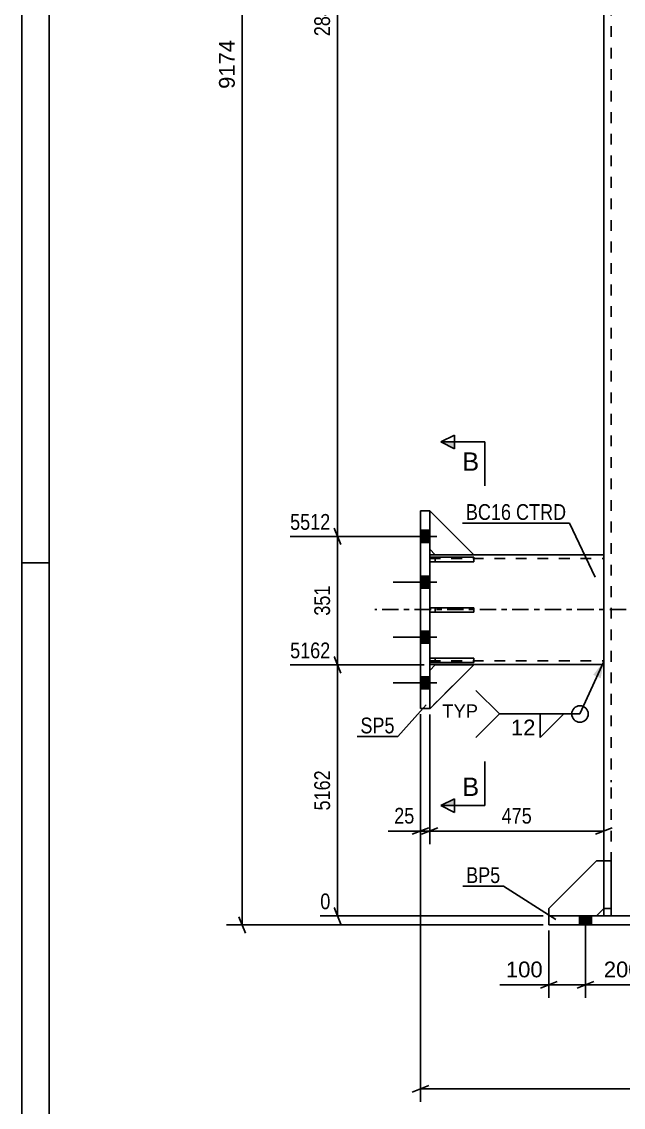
# Model space of a CAD drawing. Header units: millimetres. Extents: x 0 to 841, y 0 to 594.
# Drawn here: x 0 to 109.4, y 199 to 396.5 of the extents above; entities that cross this region are included whole.
import ezdxf

# ---------------------------------------------------------------- set-up
doc = ezdxf.new("R2010")
doc.units = ezdxf.units.MM
doc.linetypes.add('DXK_LINE_DOT2', pattern=[3.9198, 1.9599, -1.9599])
doc.linetypes.add('DXK_LINE_DOT3', pattern=[5.9187, 2.979, -0.9799, 0.9799, -0.9799])
doc.styles.add('Arial', font='ARIAL.TTF', dxfattribs={"height": 0.2})
doc.styles.add('Arial Narrow', font='ARIALN.TTF', dxfattribs={"height": 0.2})

# ---------------------------------------------------------------- blocks, each defined once
blk = doc.blocks.new('Unknown-284859361-1134')
at = {"color": 5, "linetype": 'Continuous'}
for p, q in [((0, 594), (0, 0)), ((5, 589), (5, 5)), ((5, 298), (0, 298))]:
    blk.add_line(p, q, dxfattribs=at)
blk = doc.blocks.new('Part-284859361-2893 - 2891')
at = {"color": 2, "linetype": 'Continuous'}
for p, q in [((74.21, 299.03), (82.21, 299.03)), ((74.21, 299.03), (74.21, 298.23)), ((82.21, 299.03), (82.21, 298.23)), ((74.21, 298.23), (82.21, 298.23))]:
    blk.add_line(p, q, dxfattribs=at)
at = {"color": 7, "linetype": 'DXK_LINE_DOT2'}
blk.add_line((75.21, 298.23), (75.21, 299.03), dxfattribs=at)
blk = doc.blocks.new('Part-284859361-3013 - 2891')
at = {"color": 2, "linetype": 'Continuous'}
for p, q in [((74.21, 307.51), (82.21, 299.51)), ((74.21, 300.51), (75.21, 299.51)), ((75.21, 299.51), (82.21, 299.51))]:
    blk.add_line(p, q, dxfattribs=at)
at = {"color": 7, "linetype": 'DXK_LINE_DOT2'}
blk.add_line((74.21, 307.51), (74.21, 300.51), dxfattribs=at)
blk = doc.blocks.new('Part-284859361-2894 - 2891')
at = {"color": 7, "linetype": 'DXK_LINE_DOT2'}
for p, q in [((82.21, 299.03), (74.21, 299.03)), ((74.21, 299.03), (74.21, 298.23)), ((75.21, 299.03), (75.21, 298.23)), ((82.21, 298.23), (82.21, 299.03)), ((74.21, 298.23), (82.21, 298.23))]:
    blk.add_line(p, q, dxfattribs=at)
blk = doc.blocks.new('Part-284859361-2936 - 2891')
at = {"color": 2, "linetype": 'Continuous'}
for p, q in [((74.21, 299.51), (75.21, 299.51)), ((82.21, 299.51), (105.88, 299.51)), ((105.88, 298.17), (105.88, 299.51)), ((105.88, 298.17), (105.88, 279.51)), ((105.88, 279.51), (74.21, 279.51))]:
    blk.add_line(p, q, dxfattribs=at)
at = {"color": 7, "linetype": 'DXK_LINE_DOT2'}
for p, q in [((74.21, 279.51), (74.21, 299.51)), ((74.21, 298.84), (105.88, 298.84)), ((75.21, 299.51), (82.21, 299.51)), ((105.88, 299.41), (105.88, 298.17)), ((74.21, 280.17), (105.88, 280.17)), ((105.88, 280.17), (105.88, 280.22))]:
    blk.add_line(p, q, dxfattribs=at)
at = {"color": 7, "linetype": 'DXK_LINE_DOT3'}
blk.add_line((115.88, 289.51), (64.21, 289.51), dxfattribs=at)
blk = doc.blocks.new('Part-284859361-2980 - 2891')
at = {"color": 7, "linetype": 'DXK_LINE_DOT2'}
for p, q in [((105.88, 233.8), (105.88, 243.8)), ((105.88, 243.8), (107.21, 243.8)), ((107.21, 243.8), (107.21, 233.8)), ((105.88, 235.13), (107.21, 235.13)), ((107.21, 233.8), (105.88, 233.8))]:
    blk.add_line(p, q, dxfattribs=at)
blk = doc.blocks.new('Part-284859361-2988 - 2891')
at = {"color": 2, "linetype": 'Continuous'}
for p, q in [((72.54, 307.51), (72.54, 271.51)), ((74.21, 307.51), (72.54, 307.51)), ((74.21, 271.51), (74.21, 307.51)), ((72.54, 271.51), (74.21, 271.51))]:
    blk.add_line(p, q, dxfattribs=at)
blk = doc.blocks.new('Part-284859361-3004 - 2891')
at = {"color": 2, "linetype": 'Continuous'}
for p, q in [((74.21, 289.86), (82.21, 289.86)), ((74.21, 289.86), (74.21, 289.06)), ((74.21, 289.06), (82.21, 289.06)), ((82.21, 289.86), (82.21, 289.06))]:
    blk.add_line(p, q, dxfattribs=at)
at = {"color": 7, "linetype": 'DXK_LINE_DOT2'}
blk.add_line((75.21, 289.06), (75.21, 289.86), dxfattribs=at)
blk = doc.blocks.new('Part-284859361-3006 - 2891')
at = {"color": 2, "linetype": 'Continuous'}
for p, q in [((74.21, 280.7), (82.21, 280.7)), ((74.21, 280.7), (74.21, 279.9)), ((82.21, 280.7), (82.21, 279.9)), ((74.21, 279.9), (82.21, 279.9))]:
    blk.add_line(p, q, dxfattribs=at)
at = {"color": 7, "linetype": 'DXK_LINE_DOT2'}
blk.add_line((75.21, 279.9), (75.21, 280.7), dxfattribs=at)
blk = doc.blocks.new('Part-284859361-3007 - 2891')
at = {"color": 7, "linetype": 'DXK_LINE_DOT2'}
for p, q in [((82.21, 289.86), (74.21, 289.86)), ((74.21, 289.86), (74.21, 289.06)), ((74.21, 289.06), (82.21, 289.06)), ((75.21, 289.06), (75.21, 289.86)), ((82.21, 289.06), (82.21, 289.86))]:
    blk.add_line(p, q, dxfattribs=at)
blk = doc.blocks.new('Part-284859361-3009 - 2891')
at = {"color": 7, "linetype": 'DXK_LINE_DOT2'}
for p, q in [((82.21, 280.7), (74.21, 280.7)), ((74.21, 280.7), (74.21, 279.9)), ((75.21, 280.7), (75.21, 279.9)), ((82.21, 279.9), (82.21, 280.7)), ((74.21, 279.9), (82.21, 279.9))]:
    blk.add_line(p, q, dxfattribs=at)
blk = doc.blocks.new('Part-284859361-3010 - 2891')
at = {"color": 7, "linetype": 'DXK_LINE_DOT2'}
for p, q in [((75.21, 279.46), (74.21, 278.46)), ((74.21, 271.46), (82.21, 279.46)), ((82.21, 279.46), (75.21, 279.46)), ((74.21, 278.46), (74.21, 271.46))]:
    blk.add_line(p, q, dxfattribs=at)
blk = doc.blocks.new('Part-284859361-3011 - 2891')
at = {"color": 2, "linetype": 'Continuous'}
for p, q in [((75.21, 279.46), (74.21, 278.46)), ((74.21, 271.46), (82.21, 279.46)), ((82.21, 279.46), (75.21, 279.46)), ((74.21, 271.51), (74.21, 271.46))]:
    blk.add_line(p, q, dxfattribs=at)
at = {"color": 7, "linetype": 'DXK_LINE_DOT2'}
blk.add_line((74.21, 271.46), (74.21, 278.46), dxfattribs=at)
blk = doc.blocks.new('Part-284859361-3012 - 2891')
at = {"color": 7, "linetype": 'DXK_LINE_DOT2'}
for p, q in [((74.21, 300.51), (74.21, 307.51)), ((74.21, 307.51), (82.21, 299.51)), ((75.21, 299.51), (74.21, 300.51)), ((82.21, 299.51), (75.21, 299.51))]:
    blk.add_line(p, q, dxfattribs=at)
blk = doc.blocks.new('Part-284859361-3035 - 2891')
at = {"color": 2, "linetype": 'Continuous'}
for p, q in [((105.88, 243.8), (105.88, 233.8)), ((105.88, 243.8), (107.21, 243.8)), ((107.21, 243.8), (107.21, 233.8)), ((105.88, 235.13), (107.21, 235.13)), ((105.88, 233.8), (107.21, 233.8))]:
    blk.add_line(p, q, dxfattribs=at)
blk = doc.blocks.new('Part-284859361-3038 - 2891')
at = {"color": 7, "linetype": 'DXK_LINE_DOT2'}
for p, q in [((104.54, 243.8), (95.88, 235.13)), ((105.88, 243.8), (104.54, 243.8)), ((105.88, 235.13), (105.88, 243.8)), ((95.88, 235.13), (95.88, 233.8)), ((104.54, 233.8), (105.88, 235.13)), ((95.88, 233.8), (104.54, 233.8))]:
    blk.add_line(p, q, dxfattribs=at)
blk = doc.blocks.new('Bolt-284859361-3050 - 2891')
at = {"linetype": 'Continuous'}
for points in [[(103.65, 233.8), (101.45, 233.8), (101.45, 232.13), (103.65, 232.13)], [(103.65, 233.8), (101.45, 233.8), (101.45, 232.13), (103.65, 232.13)], [(103.65, 233.8), (101.45, 233.8), (101.45, 232.13), (103.65, 232.13)], [(103.65, 233.8), (101.45, 233.8), (101.45, 232.13), (103.65, 232.13)], [(116.98, 233.8), (114.78, 233.8), (114.78, 232.13), (116.98, 232.13)], [(116.98, 233.8), (114.78, 233.8), (114.78, 232.13), (116.98, 232.13)], [(130.31, 233.8), (128.11, 233.8), (128.11, 232.13), (130.31, 232.13)], [(130.31, 233.8), (128.11, 233.8), (128.11, 232.13), (130.31, 232.13)], [(143.65, 233.8), (141.45, 233.8), (141.45, 232.13), (143.65, 232.13)], [(143.65, 233.8), (141.45, 233.8), (141.45, 232.13), (143.65, 232.13)], [(143.65, 233.8), (141.45, 233.8), (141.45, 232.13), (143.65, 232.13)], [(143.65, 233.8), (141.45, 233.8), (141.45, 232.13), (143.65, 232.13)]]:
    blk.add_hatch(color=1, dxfattribs=at).paths.add_polyline_path(points)
at = {"color": 1, "linetype": 'Continuous'}
for p, q in [((101.45, 232.13), (101.45, 233.8)), ((101.45, 232.13), (101.45, 233.8)), ((101.45, 232.13), (101.45, 233.8)), ((101.45, 232.13), (101.45, 233.8)), ((102.55, 230.86), (102.55, 233.8)), ((102.55, 230.86), (102.55, 233.8)), ((102.55, 230.86), (102.55, 233.8)), ((102.55, 230.86), (102.55, 233.8)), ((103.65, 232.13), (103.65, 233.8)), ((103.65, 232.13), (103.65, 233.8)), ((103.65, 232.13), (103.65, 233.8)), ((103.65, 232.13), (103.65, 233.8)), ((114.78, 232.13), (114.78, 233.8)), ((114.78, 232.13), (114.78, 233.8)), ((115.88, 230.86), (115.88, 233.8)), ((115.88, 230.86), (115.88, 233.8)), ((116.98, 232.13), (116.98, 233.8)), ((116.98, 232.13), (116.98, 233.8)), ((128.11, 232.13), (128.11, 233.8)), ((128.11, 232.13), (128.11, 233.8)), ((129.21, 230.86), (129.21, 233.8)), ((129.21, 230.86), (129.21, 233.8)), ((130.31, 232.13), (130.31, 233.8)), ((130.31, 232.13), (130.31, 233.8)), ((141.45, 232.13), (141.45, 233.8)), ((141.45, 232.13), (141.45, 233.8)), ((141.45, 232.13), (141.45, 233.8)), ((141.45, 232.13), (141.45, 233.8)), ((142.55, 230.86), (142.55, 233.8)), ((142.55, 230.86), (142.55, 233.8)), ((142.55, 230.86), (142.55, 233.8)), ((142.55, 230.86), (142.55, 233.8)), ((143.65, 232.13), (143.65, 233.8)), ((143.65, 232.13), (143.65, 233.8)), ((143.65, 232.13), (143.65, 233.8)), ((143.65, 232.13), (143.65, 233.8))]:
    blk.add_line(p, q, dxfattribs=at)
blk = doc.blocks.new('Bolt-284859361-3056 - 2891')
at = {"linetype": 'Continuous'}
for points in [[(72.54, 303.94), (72.54, 301.74), (74.21, 301.74), (74.21, 303.94)], [(72.54, 303.94), (72.54, 301.74), (74.21, 301.74), (74.21, 303.94)], [(72.54, 303.94), (72.54, 301.74), (74.21, 301.74), (74.21, 303.94)], [(72.54, 295.61), (72.54, 293.41), (74.21, 293.41), (74.21, 295.61)], [(72.54, 295.61), (72.54, 293.41), (74.21, 293.41), (74.21, 295.61)], [(72.54, 285.61), (72.54, 283.41), (74.21, 283.41), (74.21, 285.61)], [(72.54, 285.61), (72.54, 283.41), (74.21, 283.41), (74.21, 285.61)], [(72.54, 277.27), (72.54, 275.07), (74.21, 275.07), (74.21, 277.27)], [(72.54, 277.27), (72.54, 275.07), (74.21, 275.07), (74.21, 277.27)], [(72.54, 277.27), (72.54, 275.07), (74.21, 275.07), (74.21, 277.27)]]:
    blk.add_hatch(color=1, dxfattribs=at).paths.add_polyline_path(points)
at = {"color": 1, "linetype": 'Continuous'}
for p, q in [((75.48, 302.84), (67.54, 302.84)), ((75.48, 302.84), (67.54, 302.84)), ((75.48, 302.84), (67.54, 302.84)), ((74.21, 303.94), (72.54, 303.94)), ((74.21, 303.94), (72.54, 303.94)), ((74.21, 303.94), (72.54, 303.94)), ((74.21, 301.74), (72.54, 301.74)), ((74.21, 301.74), (72.54, 301.74)), ((74.21, 301.74), (72.54, 301.74)), ((75.48, 294.51), (67.54, 294.51)), ((75.48, 294.51), (67.54, 294.51)), ((74.21, 295.61), (72.54, 295.61)), ((74.21, 295.61), (72.54, 295.61)), ((74.21, 293.41), (72.54, 293.41)), ((74.21, 293.41), (72.54, 293.41)), ((75.48, 284.51), (67.54, 284.51)), ((75.48, 284.51), (67.54, 284.51)), ((74.21, 285.61), (72.54, 285.61)), ((74.21, 285.61), (72.54, 285.61)), ((74.21, 283.41), (72.54, 283.41)), ((74.21, 283.41), (72.54, 283.41)), ((74.21, 277.27), (72.54, 277.27)), ((74.21, 277.27), (72.54, 277.27)), ((74.21, 277.27), (72.54, 277.27)), ((75.48, 276.17), (67.54, 276.17)), ((75.48, 276.17), (67.54, 276.17)), ((75.48, 276.17), (67.54, 276.17)), ((74.21, 275.07), (72.54, 275.07)), ((74.21, 275.07), (72.54, 275.07)), ((74.21, 275.07), (72.54, 275.07))]:
    blk.add_line(p, q, dxfattribs=at)
blk = doc.blocks.new('Part-284859361-3061 - 2891')
at = {"color": 2, "linetype": 'Continuous'}
for p, q in [((105.88, 258.13), (105.88, 517.19)), ((105.88, 243.8), (105.88, 257.13))]:
    blk.add_line(p, q, dxfattribs=at)
at = {"color": 7, "linetype": 'DXK_LINE_DOT2'}
for p, q in [((107.21, 517.19), (107.21, 258.13)), ((107.21, 257.13), (107.21, 233.8)), ((105.88, 243.8), (105.88, 233.8)), ((139.21, 233.8), (105.88, 233.8))]:
    blk.add_line(p, q, dxfattribs=at)
blk = doc.blocks.new('Part-284859361-3066 - 2891')
at = {"color": 2, "linetype": 'Continuous'}
for p, q in [((95.88, 232.13), (95.88, 233.8)), ((95.88, 233.8), (149.21, 233.8)), ((149.21, 233.8), (149.21, 232.13)), ((149.21, 232.13), (95.88, 232.13))]:
    blk.add_line(p, q, dxfattribs=at)
blk = doc.blocks.new('Part-284859361-3067 - 2891')
at = {"color": 2, "linetype": 'Continuous'}
for p, q in [((104.54, 243.8), (95.88, 235.13)), ((105.88, 243.8), (104.54, 243.8)), ((95.88, 235.13), (95.88, 233.8)), ((104.54, 233.8), (105.88, 235.13)), ((95.88, 233.8), (95.88, 233.8))]:
    blk.add_line(p, q, dxfattribs=at)
at = {"color": 7, "linetype": 'DXK_LINE_DOT2'}
for p, q in [((105.88, 243.8), (105.88, 235.13)), ((95.88, 233.8), (104.54, 233.8))]:
    blk.add_line(p, q, dxfattribs=at)
blk = doc.blocks.new('StraightDimension-284859361-5723 - 2891')
at = {"color": 7, "linetype": 'Continuous'}
for p, q in [((58.03, 301.34), (56.83, 304.34)), ((69.53, 302.84), (48.82, 302.84)), ((57.43, 279.46), (57.43, 302.84)), ((56.83, 280.96), (58.03, 277.96)), ((73.21, 279.46), (48.82, 279.46))]:
    blk.add_line(p, q, dxfattribs=at)
at = {"color": 0, "linetype": 'Continuous'}
blk.add_wipeout([(56.73, 303.44), (56.73, 307.64), (48.22, 307.64), (48.22, 303.44)], dxfattribs=at)
at = {"color": 0}
blk.add_wipeout([(56.68, 294.49), (52.48, 294.49), (52.48, 287.81), (56.68, 287.81)], dxfattribs=at)
at = {"color": 3, "linetype": 'Continuous', "style": 'Arial Narrow'}
blk.add_text('5512', height=2.863, dxfattribs=at).set_placement((48.82, 304.04))
at = {"color": 3, "style": 'Arial Narrow'}
blk.add_text('351', height=2.863, rotation=90.0002, dxfattribs=at).set_placement((56.08, 288.41))
blk = doc.blocks.new('StraightDimension-284859361-5722 - 2891')
at = {"color": 7, "linetype": 'Continuous'}
for p, q in [((73.21, 492.17), (48.82, 492.17)), ((58.03, 490.67), (56.83, 493.67)), ((57.43, 302.84), (57.43, 492.17)), ((56.83, 304.34), (58.03, 301.34)), ((69.53, 302.84), (48.82, 302.84))]:
    blk.add_line(p, q, dxfattribs=at)
at = {"color": 0, "linetype": 'Continuous'}
blk.add_wipeout([(56.73, 492.77), (56.73, 496.97), (48.22, 496.97), (48.22, 492.77)], dxfattribs=at)
at = {"color": 0}
blk.add_wipeout([(56.68, 401.76), (52.48, 401.76), (52.48, 393.25), (56.68, 393.25)], dxfattribs=at)
at = {"color": 3, "linetype": 'Continuous', "style": 'Arial Narrow'}
blk.add_text('8352', height=2.863, dxfattribs=at).set_placement((48.82, 493.37))
at = {"color": 3, "style": 'Arial Narrow'}
blk.add_text('2840', height=2.863, rotation=90.0002, dxfattribs=at).set_placement((56.08, 393.85))
blk = doc.blocks.new('StraightDimension-284859361-3210 - 2891')
at = {"color": 7, "linetype": 'Continuous'}
for p, q in [((72.54, 270.51), (72.54, 199.93)), ((172.54, 270.51), (172.54, 199.93)), ((74.04, 202.93), (71.04, 201.73)), ((72.54, 202.33), (172.54, 202.33)), ((171.04, 201.73), (174.04, 202.93))]:
    blk.add_line(p, q, dxfattribs=at)
at = {"color": 0}
blk.add_wipeout([(127.59, 203.08), (127.59, 207.28), (117.5, 207.28), (117.5, 203.08)], dxfattribs=at)
at = {"color": 3, "style": 'Arial'}
blk.add_text('1500', height=2.865, dxfattribs=at).set_placement((118.1, 203.68))
blk = doc.blocks.new('StraightDimension-284859361-3349 - 2891')
at = {"color": 7, "linetype": 'Continuous'}
for p, q in [((40.1, 232.13), (40.1, 545.29)), ((39.5, 233.63), (40.7, 230.63)), ((94.88, 232.13), (37.25, 232.13))]:
    blk.add_line(p, q, dxfattribs=at)
at = {"color": 0}
blk.add_wipeout([(39.35, 393.76), (35.15, 393.76), (35.15, 383.66), (39.35, 383.66)], dxfattribs=at)
at = {"color": 3, "style": 'Arial'}
blk.add_text('9174', height=2.865, rotation=90.0002, dxfattribs=at).set_placement((38.75, 384.26))
blk = doc.blocks.new('StraightDimension-284859361-5724 - 2891')
at = {"color": 7, "linetype": 'Continuous'}
for p, q in [((58.03, 277.96), (56.83, 280.96)), ((73.21, 279.46), (48.82, 279.46)), ((57.43, 233.8), (57.43, 279.46)), ((56.83, 235.3), (58.03, 232.3)), ((94.88, 233.8), (54.31, 233.8))]:
    blk.add_line(p, q, dxfattribs=at)
at = {"color": 0, "linetype": 'Continuous'}
for points in [[(56.73, 280.06), (56.73, 284.26), (48.22, 284.26), (48.22, 280.06)], [(56.73, 234.4), (56.73, 238.6), (53.71, 238.6), (53.71, 234.4)]]:
    blk.add_wipeout(points, dxfattribs=at)
at = {"color": 0}
blk.add_wipeout([(56.68, 260.89), (52.48, 260.89), (52.48, 252.37), (56.68, 252.37)], dxfattribs=at)
at = {"color": 3, "linetype": 'Continuous', "style": 'Arial Narrow'}
for s, height, p in [('5162', 2.863, (48.82, 280.66)), ('0', 2.86, (54.31, 235))]:
    blk.add_text(s, height=height, dxfattribs=at).set_placement(p)
at = {"color": 3, "style": 'Arial Narrow'}
blk.add_text('5162', height=2.863, rotation=90.0002, dxfattribs=at).set_placement((56.08, 252.97))
blk = doc.blocks.new('StraightDimension-284859361-5917 - 2891')
at = {"color": 7, "linetype": 'Continuous'}
for p, q in [((102.55, 231.96), (102.55, 218.86)), ((115.88, 230.49), (115.88, 218.86)), ((104.05, 221.86), (101.05, 220.66)), ((102.55, 221.26), (115.88, 221.26)), ((114.38, 220.66), (117.38, 221.86))]:
    blk.add_line(p, q, dxfattribs=at)
at = {"color": 0}
blk.add_wipeout([(113.15, 222.01), (113.15, 226.21), (105.28, 226.21), (105.28, 222.01)], dxfattribs=at)
at = {"color": 3, "style": 'Arial'}
blk.add_text('200', height=2.865, dxfattribs=at).set_placement((105.88, 222.61))
blk = doc.blocks.new('StraightDimension-284859361-5918 - 2891')
at = {"color": 7, "linetype": 'Continuous'}
for p, q in [((95.88, 231.13), (95.88, 218.86)), ((102.55, 231.96), (102.55, 218.86)), ((94.38, 220.66), (97.38, 221.86)), ((95.88, 221.26), (102.55, 221.26)), ((104.05, 221.86), (101.05, 220.66))]:
    blk.add_line(p, q, dxfattribs=at)
at = {"color": 0}
blk.add_wipeout([(95.35, 222.01), (95.35, 226.21), (87.48, 226.21), (87.48, 222.01)], dxfattribs=at)
at = {"color": 7, "linetype": 'Continuous'}
blk.add_line((95.88, 221.26), (86.96, 221.26), dxfattribs=at)
blk.add_line((95.88, 221.26), (86.96, 221.26), dxfattribs=at)
at = {"color": 3, "style": 'Arial'}
blk.add_text('100', height=2.865, dxfattribs=at).set_placement((88.08, 222.61))
blk = doc.blocks.new('StraightDimension-284859361-15299 - 2891')
at = {"color": 7, "linetype": 'Continuous'}
for p, q in [((74.21, 270.46), (74.21, 246.83)), ((105.88, 262.57), (105.88, 246.83)), ((75.71, 249.83), (72.71, 248.63)), ((74.21, 249.23), (105.88, 249.23)), ((104.38, 248.63), (107.38, 249.83))]:
    blk.add_line(p, q, dxfattribs=at)
at = {"color": 0}
blk.add_wipeout([(93.39, 249.98), (93.39, 254.18), (86.7, 254.18), (86.7, 249.98)], dxfattribs=at)
at = {"color": 3, "style": 'Arial Narrow'}
blk.add_text('475', height=2.863, dxfattribs=at).set_placement((87.3, 250.58))
blk = doc.blocks.new('StraightDimension-284859361-15300 - 2891')
at = {"color": 7, "linetype": 'Continuous'}
for p, q in [((72.54, 270.51), (72.54, 246.83)), ((74.21, 270.46), (74.21, 246.83)), ((71.04, 248.63), (74.04, 249.83)), ((72.54, 249.23), (74.21, 249.23)), ((75.71, 249.83), (72.71, 248.63))]:
    blk.add_line(p, q, dxfattribs=at)
at = {"color": 0}
blk.add_wipeout([(72.02, 249.98), (72.02, 254.18), (67.16, 254.18), (67.16, 249.98)], dxfattribs=at)
at = {"color": 7, "linetype": 'Continuous'}
blk.add_line((72.54, 249.23), (66.64, 249.23), dxfattribs=at)
blk.add_line((72.54, 249.23), (66.64, 249.23), dxfattribs=at)
at = {"color": 3, "style": 'Arial Narrow'}
blk.add_text('25', height=2.863, dxfattribs=at).set_placement((67.76, 250.58))
blk = doc.blocks.new('Mark-284859361-2932 - 2891')
at = {"color": 0}
blk.add_wipeout([(89.01, 305.84), (89.01, 308.84), (80.79, 308.84), (80.79, 305.84)], dxfattribs=at)
blk.add_wipeout([(89.01, 305.84), (89.01, 308.84), (80.79, 308.84), (80.79, 305.84)], dxfattribs=at)
at = {"color": 3, "style": 'Arial Narrow'}
blk.add_text('BC16', height=2.863, dxfattribs=at).set_placement((80.79, 305.84))
at = {"color": 0}
blk.add_wipeout([(99.04, 305.84), (99.04, 308.84), (89.91, 308.84), (89.91, 305.84)], dxfattribs=at)
blk.add_wipeout([(99.04, 305.84), (99.04, 308.84), (89.91, 308.84), (89.91, 305.84)], dxfattribs=at)
at = {"color": 30, "linetype": 'Continuous'}
for p in [(80.19, 305.24), (104.32, 295.43)]:
    blk.add_line(p, (99.64, 305.24), dxfattribs=at)
at = {"color": 3, "style": 'Arial Narrow'}
blk.add_text('CTRD', height=2.863, dxfattribs=at).set_placement((89.91, 305.84))
blk = doc.blocks.new('Mark-284859361-2984 - 2891')
at = {"color": 0}
blk.add_wipeout([(67.82, 267), (67.82, 270), (61.61, 270), (61.61, 267)], dxfattribs=at)
blk.add_wipeout([(67.82, 267), (67.82, 270), (61.61, 270), (61.61, 267)], dxfattribs=at)
at = {"color": 30, "linetype": 'Continuous'}
for p in [(73.59, 272.21), (61.01, 266.4)]:
    blk.add_line(p, (68.42, 266.4), dxfattribs=at)
at = {"color": 3, "style": 'Arial Narrow'}
blk.add_text('SP5', height=2.863, dxfattribs=at).set_placement((61.61, 267))
blk = doc.blocks.new('SectionMark-284859361-7090 - 2891')
at = {"linetype": 'Continuous'}
for points in [[(78.71, 320.03), (78.71, 318.78), (76.21, 320.03)], [(78.71, 255.11), (78.71, 253.86), (76.21, 253.86)]]:
    blk.add_hatch(color=6, dxfattribs=at).paths.add_polyline_path(points)
at = {"color": 6, "linetype": 'Continuous'}
for p, q in [((76.21, 320.03), (78.71, 321.28)), ((84.21, 320.03), (76.21, 320.03)), ((76.21, 320.03), (78.71, 318.78)), ((78.71, 318.78), (78.71, 321.28)), ((84.21, 320.03), (84.21, 312.03)), ((84.21, 253.86), (84.21, 261.86)), ((76.21, 253.86), (78.71, 255.11)), ((78.71, 255.11), (78.71, 252.61)), ((84.21, 253.86), (76.21, 253.86)), ((78.71, 252.61), (76.21, 253.86))]:
    blk.add_line(p, q, dxfattribs=at)
at = {"color": 0, "linetype": 'Continuous'}
for points in [[(83.21, 314.78), (83.21, 318.28), (80.1, 318.28), (80.1, 314.78)], [(83.21, 255.61), (83.21, 259.11), (80.1, 259.11), (80.1, 255.61)]]:
    blk.add_wipeout(points, dxfattribs=at)
at = {"color": 3, "linetype": 'Continuous', "style": 'Arial'}
for p in [(80.1, 314.78), (80.1, 255.61)]:
    blk.add_text('B', height=3.34, dxfattribs=at).set_placement(p)
blk = doc.blocks.new('Mark-284859361-3062 - 2891')
at = {"color": 0}
blk.add_wipeout([(87.05, 239.77), (87.05, 242.77), (80.84, 242.77), (80.84, 239.77)], dxfattribs=at)
blk.add_wipeout([(87.05, 239.77), (87.05, 242.77), (80.84, 242.77), (80.84, 239.77)], dxfattribs=at)
at = {"color": 30, "linetype": 'Continuous'}
for p in [(80.24, 239.17), (97.17, 233.16)]:
    blk.add_line(p, (87.65, 239.17), dxfattribs=at)
at = {"color": 3, "style": 'Arial Narrow'}
blk.add_text('BP5', height=2.863, dxfattribs=at).set_placement((80.84, 239.77))
blk = doc.blocks.new('WeldMark-284859361-3365 - 2891')
at = {"linetype": 'Continuous'}
blk.add_hatch(color=30, dxfattribs=at).paths.add_polyline_path([(103.95, 277.64), (105.88, 280.06), (105.32, 277.02)])
at = {"color": 30, "linetype": 'Continuous'}
blk.add_line((105.88, 280.06), (101.54, 270.53), dxfattribs=at)
at = {"color": 3, "linetype": 'Continuous'}
for q in [(82.6, 274.81), (82.6, 266.24)]:
    blk.add_line((86.89, 270.53), q, dxfattribs=at)
for start, end in [(90, 270), (270, 90)]:
    blk.add_arc((101.54, 270.53), 1.5, start, end, dxfattribs=at)
at = {"color": 0}
blk.add_wipeout([(93.64, 266.43), (93.64, 269.83), (88.79, 269.83), (88.79, 266.43)], dxfattribs=at)
at = {"color": 30, "linetype": 'Continuous'}
blk.add_line((86.89, 270.53), (101.54, 270.53), dxfattribs=at)
at = {"color": 3, "linetype": 'Continuous'}
for p, q in [((94.29, 270.53), (98.58, 270.53)), ((98.58, 270.53), (94.29, 266.24)), ((94.29, 266.24), (94.29, 270.53))]:
    blk.add_line(p, q, dxfattribs=at)
at = {"color": 3, "style": 'Arial'}
blk.add_text('12', height=2.865, dxfattribs=at).set_placement((88.99, 266.63))
at = {"color": 0, "linetype": 'Continuous'}
blk.add_wipeout([(82.99, 269.88), (82.99, 272.38), (76.51, 272.38), (76.51, 269.88)], dxfattribs=at)
blk.add_wipeout([(82.99, 269.88), (82.99, 272.38), (76.51, 272.38), (76.51, 269.88)], dxfattribs=at)
at = {"color": 3, "linetype": 'Continuous', "style": 'Arial'}
blk.add_text('TYP', height=2.388, dxfattribs=at).set_placement((76.51, 269.88))

msp = doc.modelspace()

# ---------------------------------------------------------------- block references
for name in ['Unknown-284859361-1134', 'Part-284859361-3061 - 2891', 'Part-284859361-2988 - 2891', 'Part-284859361-3013 - 2891', 'Part-284859361-3012 - 2891', 'Bolt-284859361-3056 - 2891', 'Part-284859361-2936 - 2891', 'Part-284859361-2893 - 2891', 'Part-284859361-2894 - 2891', 'Part-284859361-3004 - 2891', 'Part-284859361-3007 - 2891', 'Part-284859361-3006 - 2891', 'Part-284859361-3009 - 2891', 'Part-284859361-3010 - 2891', 'Part-284859361-3011 - 2891', 'Part-284859361-3038 - 2891', 'Part-284859361-3067 - 2891', 'Part-284859361-2980 - 2891', 'Part-284859361-3035 - 2891', 'Part-284859361-3066 - 2891', 'Bolt-284859361-3050 - 2891']:
    msp.add_blockref(name, (0, 0))

# ---------------------------------------------------------------- next in the draw order: block references
for name in ['StraightDimension-284859361-5723 - 2891', 'StraightDimension-284859361-3210 - 2891']:
    msp.add_blockref(name, (0, 0))

# ---------------------------------------------------------------- next in the draw order: block references
msp.add_blockref('StraightDimension-284859361-5722 - 2891', (0, 0))

# ---------------------------------------------------------------- next in the draw order: block references
msp.add_blockref('StraightDimension-284859361-3349 - 2891', (0, 0))

# ---------------------------------------------------------------- next in the draw order: block references
for name in ['Mark-284859361-2932 - 2891', 'StraightDimension-284859361-5724 - 2891', 'StraightDimension-284859361-5917 - 2891']:
    msp.add_blockref(name, (0, 0))

# ---------------------------------------------------------------- next in the draw order: block references
for name in ['StraightDimension-284859361-15299 - 2891', 'Mark-284859361-3062 - 2891', 'StraightDimension-284859361-5918 - 2891']:
    msp.add_blockref(name, (0, 0))

# ---------------------------------------------------------------- next in the draw order: block references
msp.add_blockref('StraightDimension-284859361-15300 - 2891', (0, 0))

# ---------------------------------------------------------------- next in the draw order: block references
for name in ['SectionMark-284859361-7090 - 2891', 'Mark-284859361-2984 - 2891']:
    msp.add_blockref(name, (0, 0))

# ---------------------------------------------------------------- next in the draw order: block references
msp.add_blockref('WeldMark-284859361-3365 - 2891', (0, 0))

doc.saveas('drawing.dxf')
